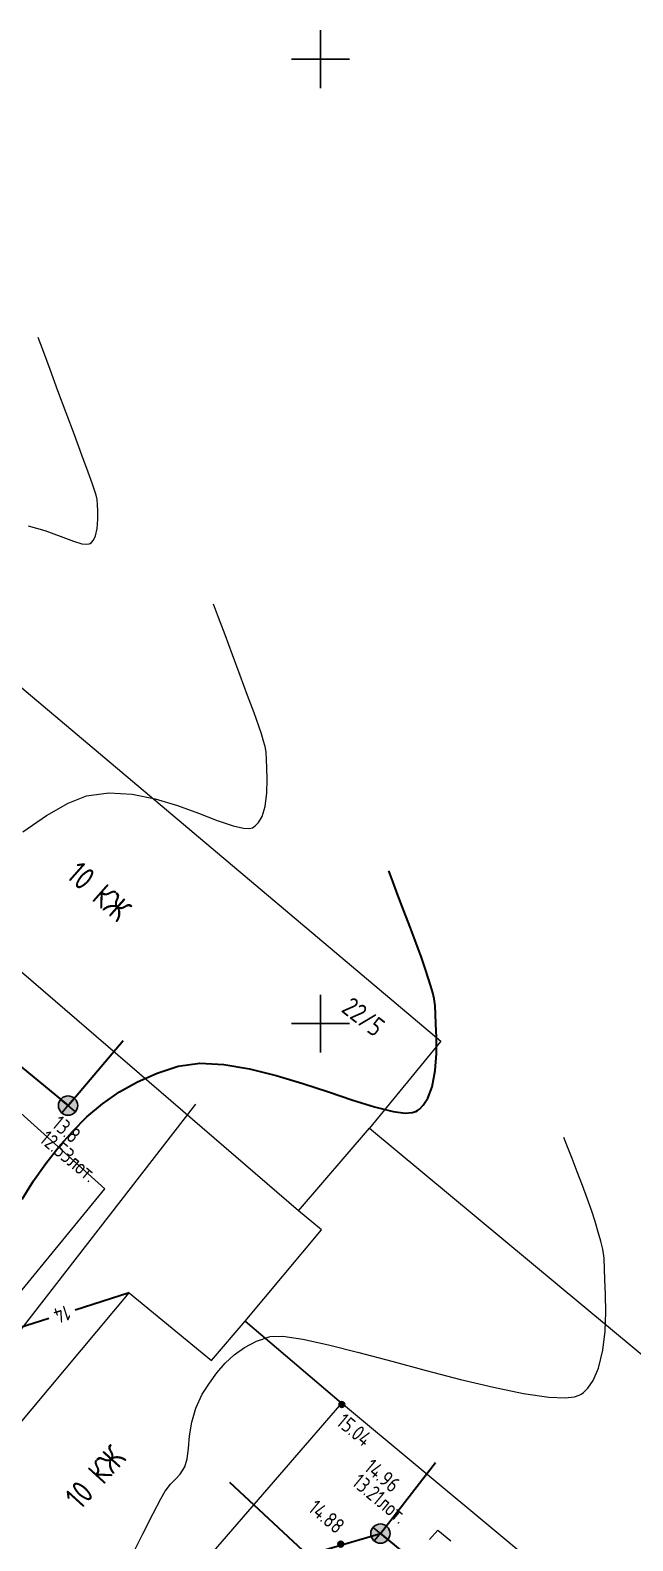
# Model space of a CAD drawing. Header units: metres. Extents: x -149473 to 83396, y -14167 to 104709.
# Drawn here: x -4713.57 to -4697.96, y 42780.32 to 42819.47 of the extents above; entities that cross this region are included whole.
import ezdxf
from ezdxf.enums import TextEntityAlignment as Align

# ---------------------------------------------------------------- set-up
doc = ezdxf.new("R2010")
doc.units = ezdxf.units.M
doc.linetypes.add('g5_01_5x1_5', pattern=[1.5, 0.75, -0.75])
for name, color, linetype, transparency in [('02_Сетка', 7, 'Continuous', 0.6), ('03_Здания и строения', 7, 'Continuous', 0.6), ('10_Границы покрытий и угодий', 7, 'Continuous', 0.6), ('19_Горизонтали', 7, 'Continuous', 0.6), ('30_Канализация', 7, 'Continuous', 0.6), ('37_Кабель низкого напряжения', 7, 'Continuous', 0.6), ('44_Крышки колодцев', 7, 'Continuous', 0.6), ('61_Отметки высоты поверхности', 7, 'Continuous', 0.6)]:
    doc.layers.add(name, color=color, linetype=linetype, transparency=transparency)
doc.layers.add('Viewport2ForCustomObjects_0', color=7, linetype='Continuous')
doc.layers.add('Сети_Горизонтали.Вспомогательные', color=1, linetype='Continuous', lineweight=9)
doc.layers.add('Сети_Горизонтали.Основные', color=1, linetype='Continuous', lineweight=30)
doc.styles.add('LIKE11', font='GOST_0.TTF')
doc.styles.add('LIKE14', font='GOST_0.TTF')
doc.styles.add('LIKE17', font='GOST_0.TTF')
doc.styles.add('LIKE36', font='GOST_0.TTF')
doc.styles.add('Line_GUGK', font='GOST_0.TTF')
doc.styles.add('pragmai.shx', font='GOST_0.TTF')
doc.linetypes.add('g5_119_3', pattern='A,4,-1,[31,GUGK_2005.shx,S=0.1,R=0,X=0,Y=0],4,[31,GUGK_2005.shx,S=0.1,R=180,X=0,Y=0],-1', length=10)
doc.linetypes.add('g5_122_k', pattern='A,1,-1,1.5,-0.4,["К",Line_GUGK,S=1,R=0,X=0,Y=-0.5],-1.5,1.5,-1,4,-1,4,-1,3', length=20.9)

# ---------------------------------------------------------------- blocks, each defined once
blk = doc.blocks.new('g5_117kb')
h = blk.add_hatch(color=255)
h.paths.add_polyline_path([(0.037, 0.037), (0.461, 0.037, 0.367426), (0.037, 0.461)])
h.paths.add_polyline_path([(-0.038, 0.461, 0.367426), (-0.461, 0.037), (-0.038, 0.037)])
h.paths.add_polyline_path([(-0.038, -0.038), (-0.461, -0.038, 0.367426), (-0.038, -0.461)])
h.paths.add_polyline_path([(0.037, -0.461, 0.367426), (0.461, -0.038), (0.037, -0.038)])
at = {"color": 0}
for points in [[(-0.5, 0), (0.5, 0)], [(0, 0.5), (0, -0.5)]]:
    blk.add_lwpolyline(points, dxfattribs=at)
blk.add_circle((0, 0), 0.5, dxfattribs=at)
blk = doc.blocks.new('g5_330')
blk.add_hatch(color=0).paths.add_polyline_path([(0.15, 0, 1), (-0.15, 0, 1)])
at = {"color": 0}
blk.add_circle((0, 0), 0.15, dxfattribs=at)
blk = doc.blocks.new('g5_012')
at = {"color": 92}
for points in [[(0, -1.5), (0, 1.5)], [(-1.5, 0), (1.5, 0)]]:
    blk.add_lwpolyline(points, dxfattribs=at)
blk = doc.blocks.new('CustomObjectsInViewport2_0')
at = {"layer": 'Сети_Горизонтали.Вспомогательные', "color": 42, "flags": 128}
for points, elevation in [([(2676.889, 1982.067), (2677.75, 1981.828), (2678.546, 1981.539), (2679.233, 1981.28), (2679.674, 1981.147), (2679.928, 1981.116), (2680.055, 1981.138), (2680.105, 1981.164), (2680.165, 1981.212), (2680.267, 1981.332), (2680.379, 1981.56), (2680.465, 1981.926), (2680.501, 1982.417), (2680.492, 1982.86), (2680.48, 1983.163), (2680.461, 1983.437), (2680.409, 1983.655), (2680.328, 1983.924), (2680.225, 1984.224), (2679.997, 1984.853), (2679.674, 1985.732), (2679.286, 1986.782), (2678.862, 1987.924), (2678.433, 1989.079), (2678.028, 1990.169), (2677.677, 1991.115), (2677.409, 1991.839)], 13), ([(2676.611, 1966.212), (2677.842, 1967.059), (2678.953, 1967.695), (2679.903, 1968.07), (2681.071, 1968.235), (2682.271, 1968.162), (2683.468, 1967.918), (2684.625, 1967.567), (2685.709, 1967.173), (2686.681, 1966.8), (2687.508, 1966.515), (2688.04, 1966.392), (2688.352, 1966.383), (2688.515, 1966.425), (2688.581, 1966.461), (2688.669, 1966.53), (2688.823, 1966.697), (2689.004, 1967.01), (2689.161, 1967.517), (2689.256, 1968.224), (2689.273, 1968.927), (2689.254, 1969.535), (2689.237, 1969.956), (2689.217, 1970.332), (2689.164, 1970.626), (2689.081, 1970.918), (2688.971, 1971.286), (2688.84, 1971.68), (2688.592, 1972.371), (2688.26, 1973.275), (2687.876, 1974.307), (2687.474, 1975.382), (2687.087, 1976.415), (2686.748, 1977.321), (2686.49, 1978.015)], 13.5), ([(2682.22, 1928.606), (2682.834, 1929.826), (2683.362, 1930.868), (2683.759, 1931.636), (2683.98, 1932.034), (2684.261, 1932.396), (2684.522, 1932.654), (2684.767, 1932.918), (2685.003, 1933.297), (2685.119, 1933.698), (2685.187, 1934.242), (2685.253, 1934.89), (2685.364, 1935.6), (2685.568, 1936.334), (2685.91, 1937.05), (2686.28, 1937.628), (2686.668, 1938.167), (2687.089, 1938.66), (2687.56, 1939.101), (2688.096, 1939.483), (2688.713, 1939.799), (2689.426, 1940.042), (2690.086, 1940.061), (2691.121, 1939.905), (2692.457, 1939.612), (2694.017, 1939.219), (2695.726, 1938.765), (2697.509, 1938.288), (2699.29, 1937.825), (2700.994, 1937.414), (2702.546, 1937.094), (2703.87, 1936.902), (2704.715, 1936.866), (2705.197, 1936.921), (2705.439, 1937.001), (2705.533, 1937.055), (2705.657, 1937.149), (2705.882, 1937.368), (2706.164, 1937.767), (2706.446, 1938.409), (2706.672, 1939.333), (2706.786, 1940.326), (2706.819, 1941.316), (2706.804, 1942.23), (2706.77, 1942.996), (2706.751, 1943.542), (2706.726, 1944.117), (2706.662, 1944.576), (2706.56, 1944.995), (2706.425, 1945.448), (2706.258, 1946.011), (2706.092, 1946.539), (2705.869, 1947.175), (2705.61, 1947.871), (2705.338, 1948.584), (2705.073, 1949.268), (2704.836, 1949.878), (2704.651, 1950.367)], 14.5)]:
    blk.add_lwpolyline(points, dxfattribs=dict(at, elevation=elevation))
at = {"layer": 'Сети_Горизонтали.Основные', "color": 40, "elevation": 14, "flags": 128}
blk.add_lwpolyline([(2676.57, 1947.169), (2677.172, 1948.111), (2677.803, 1949.015), (2678.469, 1949.875), (2679.177, 1950.682), (2679.933, 1951.432), (2680.743, 1952.115), (2681.615, 1952.726), (2682.555, 1953.258), (2683.57, 1953.704), (2684.665, 1954.056), (2685.778, 1954.21), (2687.023, 1954.152), (2688.355, 1953.928), (2689.732, 1953.585), (2691.112, 1953.169), (2692.452, 1952.727), (2693.709, 1952.306), (2694.84, 1951.951), (2695.804, 1951.711), (2696.426, 1951.632), (2696.79, 1951.654), (2696.979, 1951.714), (2697.057, 1951.758), (2697.166, 1951.841), (2697.36, 1952.039), (2697.595, 1952.405), (2697.819, 1952.994), (2697.98, 1953.835), (2698.042, 1954.714), (2698.04, 1955.548), (2698.013, 1956.254), (2697.994, 1956.749), (2697.975, 1957.191), (2697.925, 1957.545), (2697.847, 1957.867), (2697.743, 1958.215), (2697.615, 1958.649), (2697.478, 1959.073), (2697.261, 1959.69), (2696.985, 1960.441), (2696.675, 1961.268), (2696.355, 1962.114), (2696.048, 1962.922), (2695.779, 1963.633), (2695.57, 1964.191)], dxfattribs=at)

msp = doc.modelspace()

# ---------------------------------------------------------------- linework, layer by layer
at = {"layer": '03_Здания и строения', "color": 7, "linetype": 'Continuous', "lineweight": 20, "flags": 128}
for points in [[(-4706.624, 42788.876), (-4719.552, 42800.014), (-4715.998, 42804.288), (-4702.94, 42793.268), (-4704.788, 42791.017)], [(-4708.007, 42786.013), (-4706.024, 42788.379), (-4706.624, 42788.876), (-4704.788, 42791.017), (-4681.297, 42771.477), (-4685.149, 42766.932), (-4685.183, 42766.956), (-4705.507, 42783.886), (-4708.007, 42786.013)], [(-4716.485, 42780.209), (-4716.44, 42780.257), (-4711.009, 42786.744), (-4708.878, 42784.996), (-4708.007, 42786.013), (-4705.507, 42783.886), (-4711.987, 42776.401), (-4712.009, 42776.376), (-4716.485, 42780.209)]]:
    msp.add_lwpolyline(points, dxfattribs=at)
at = {"layer": '10_Границы покрытий и угодий', "color": 7, "linetype": 'Continuous', "lineweight": 20, "flags": 128}
msp.add_lwpolyline([(-4716.481, 42783.546), (-4711.638, 42789.441), (-4719.493, 42796.511), (-4719.947, 42796.029)], dxfattribs=at)
at = {"layer": '10_Границы покрытий и угодий', "color": 7, "linetype": 'g5_01_5x1_5', "lineweight": 20, "flags": 128}
msp.add_lwpolyline([(-4704.235, 42779.244), (-4703.016, 42780.593), (-4699.81, 42778.033), (-4701.033, 42776.569)], dxfattribs=at)
at = {"layer": '19_Горизонтали', "color": 32, "linetype": 'Continuous', "lineweight": 30, "elevation": 7, "flags": 128}
for points in [[(-4711.009, 42786.744), (-4712.413, 42786.298)], [(-4713.092, 42786.082), (-4714.786, 42785.544)]]:
    msp.add_lwpolyline(points, dxfattribs=at)
at = {"layer": '30_Канализация', "color": 12, "linetype": 'g5_122_k', "lineweight": 30, "flags": 128}
for points in [[(-4718.97, 42796.856), (-4712.594, 42791.602), (-4711.166, 42793.286)], [(-4704.501, 42780.508), (-4703.077, 42782.347)], [(-4708.413, 42781.836), (-4706.391, 42779.959)], [(-4723.802, 42748.682), (-4722.308, 42750.637), (-4727.023, 42754.811), (-4724.417, 42758.856), (-4719.452, 42764.884), (-4714.911, 42771.171), (-4714.391, 42771.934), (-4712.484, 42773.71), (-4711.559, 42774.638), (-4706.391, 42779.959), (-4704.501, 42780.508), (-4701.03, 42777.628), (-4694.801, 42772.553), (-4688.573, 42767.179), (-4679.904, 42759.968), (-4673.706, 42754.924), (-4672.132, 42756.783)]]:
    msp.add_lwpolyline(points, dxfattribs=at)
at = {"layer": '37_Кабель низкого напряжения', "color": 1, "linetype": 'g5_119_3', "lineweight": 20, "flags": 128}
msp.add_lwpolyline([(-4719.68, 42778.225), (-4709.284, 42791.641)], dxfattribs=at)

# ---------------------------------------------------------------- block references
at = {"layer": '02_Сетка', "color": 92, "linetype": 'Continuous', "lineweight": 15, "ltscale": 0.5, "xscale": 0.5, "yscale": 0.5, "zscale": 0.5}
for p in [(-4706.056, 42818.725), (-4706.056, 42793.725)]:
    msp.add_blockref('g5_012', p, dxfattribs=at)
at = {"layer": '44_Крышки колодцев', "color": 7, "linetype": 'Continuous', "lineweight": 20, "xscale": 0.5, "yscale": 0.5, "zscale": 0.5}
for p, rotation in [((-4712.594, 42791.602, 6.9), 320.2248951599636), ((-4704.501, 42780.508, 7.482), 320.1837874390728)]:
    msp.add_blockref('g5_117kb', p, dxfattribs=dict(at, rotation=rotation))
at = {"layer": '61_Отметки высоты поверхности', "color": 7, "linetype": 'Continuous', "lineweight": 20, "xscale": 0.5, "yscale": 0.5, "zscale": 0.5, "rotation": 320.1837874390728}
for p in [(-4705.499, 42783.854), (-4705.53, 42780.232, 7.442)]:
    msp.add_blockref('g5_330', p, dxfattribs=at)
at = {"layer": 'Viewport2ForCustomObjects_0', "xscale": 0.5, "yscale": 0.5, "zscale": 0.5}
msp.add_blockref('CustomObjectsInViewport2_0', (-6052.071, 41815.592), dxfattribs=at)

# ---------------------------------------------------------------- texts
at = {"color": 7, "linetype": 'Continuous', "lineweight": 15, "ltscale": 0.5, "style": 'LIKE11'}
for s, rotation, p in [('13.8', 320.2249, (-4713.042, 42791.064)), ('12.53лот.', 320.2249, (-4713.361, 42790.68)), ('14.96', 320.1838, (-4704.95, 42782.167)), ('13.21лот.', 320.1838, (-4705.27, 42781.783))]:
    msp.add_text(s, height=0.4, rotation=rotation, dxfattribs=at).set_placement(p)
at = {"layer": '03_Здания и строения', "color": 7, "linetype": 'Continuous', "lineweight": 15}
for s, height, rotation, style, p in [('10 КЖ', 0.6, 318.5424, 'LIKE14', (-4712.67, 42797.525)), ('22/5', 0.5, 321.9548, 'LIKE36', (-4705.543, 42794.055)), ('10 КЖ', 0.6, 47.7198, 'LIKE14', (-4712.275, 42781.098))]:
    msp.add_text(s, height=height, rotation=rotation, dxfattribs=dict(at, style=style)).set_placement(p)
at = {"layer": '19_Горизонтали', "color": 32, "linetype": 'Continuous', "lineweight": 15, "style": 'pragmai.shx'}
msp.add_text('14', height=0.4, rotation=197.6181, dxfattribs=at).set_placement((-4712.752, 42786.19, 7), align=Align.MIDDLE_CENTER)
at = {"layer": '61_Отметки высоты поверхности', "color": 7, "linetype": 'Continuous', "lineweight": 15, "ltscale": 0.5, "style": 'LIKE17'}
for s, p in [('15.04', (-4705.67, 42783.346, -7.372)), ('14.88', (-4706.402, 42781.107))]:
    msp.add_text(s, height=0.4, rotation=320.1838, dxfattribs=at).set_placement(p)

doc.saveas('drawing.dxf')
